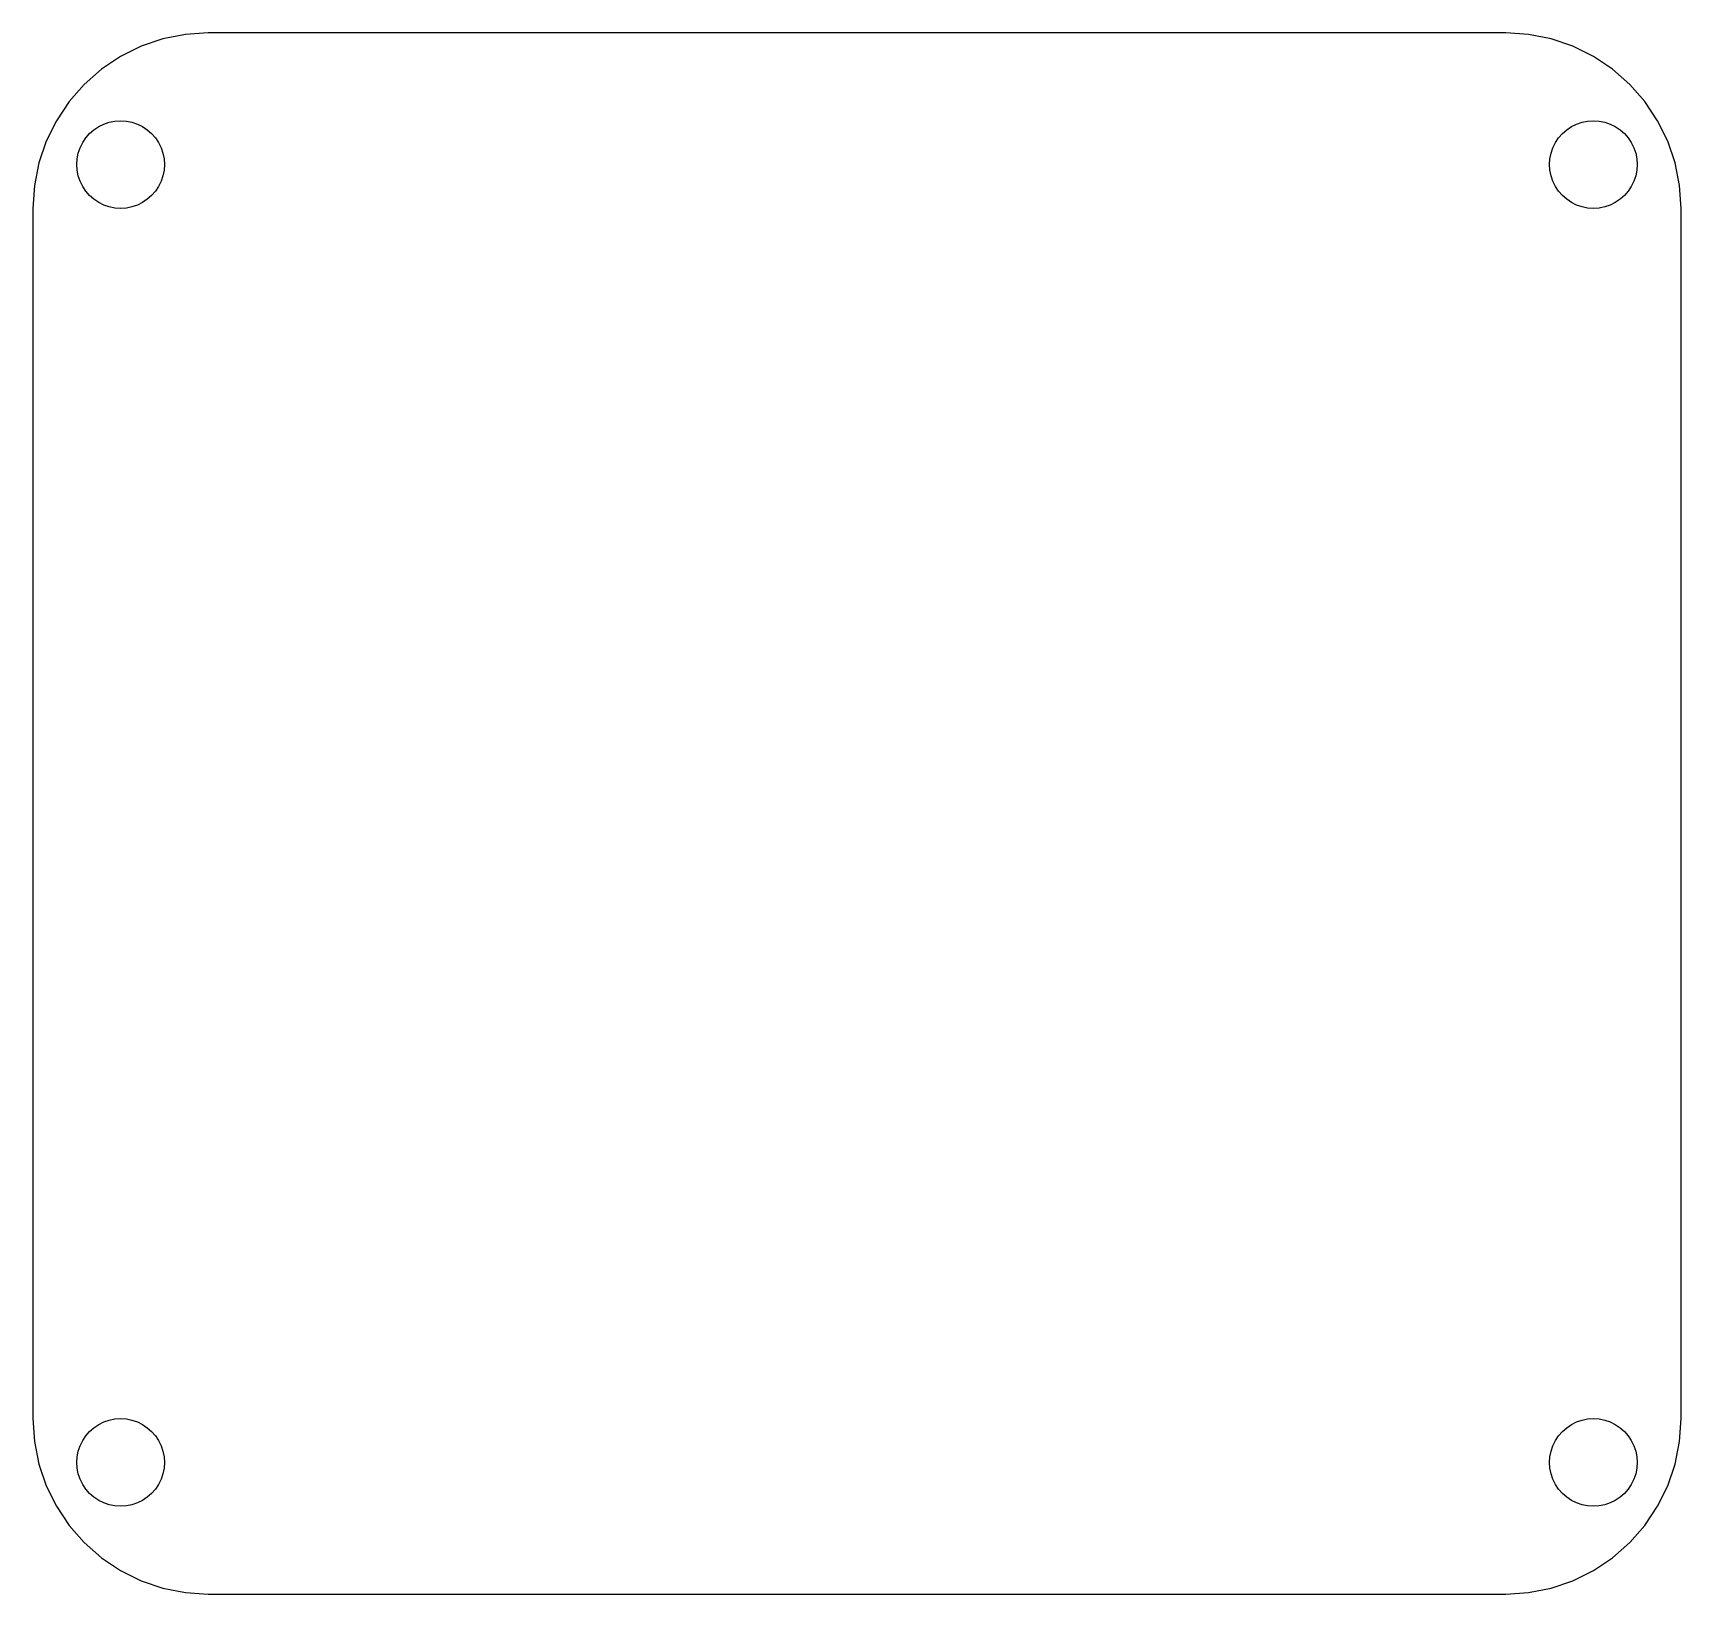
# Model space of a CAD drawing. Header units: metres. Extents: x -18.8 to 18.8, y -17.8 to 17.8.
import ezdxf

# ---------------------------------------------------------------- set-up
doc = ezdxf.new("R2010")
doc.units = ezdxf.units.M

msp = doc.modelspace()

# ---------------------------------------------------------------- linework, layer by layer
for p, q in [((-15.3221, 17.7658), (-15.8353, 17.6637)), ((-14.8, 17.8), (-15.3221, 17.7658)), ((14.8, 17.8), (-14.8, 17.8)), ((15.3221, 17.7658), (14.8, 17.8)), ((15.8353, 17.6637), (15.3221, 17.7658)), ((-16.3307, 17.4955), (-16.8, 17.2641)), ((-15.8353, 17.6637), (-16.3307, 17.4955)), ((16.3307, 17.4955), (15.8353, 17.6637)), ((16.8, 17.2641), (16.3307, 17.4955)), ((-17.235, 16.9734), (-17.6284, 16.6284)), ((-16.8, 17.2641), (-17.235, 16.9734)), ((17.235, 16.9734), (16.8, 17.2641)), ((17.6284, 16.6284), (17.235, 16.9734)), ((-17.6284, 16.6284), (-17.9734, 16.235)), ((17.9734, 16.235), (17.6284, 16.6284)), ((-17.9734, 16.235), (-18.2641, 15.8)), ((18.2641, 15.8), (17.9734, 16.235)), ((-18.2641, 15.8), (-18.4955, 15.3307)), ((-16.9305, 15.7914), (-16.8, 15.8)), ((-16.8, 15.8), (-16.6695, 15.7914)), ((16.6695, 15.7914), (16.8, 15.8)), ((16.8, 15.8), (16.9305, 15.7914)), ((18.4955, 15.3307), (18.2641, 15.8)), ((-17.5934, 15.4088), (-17.5071, 15.5071)), ((-17.5071, 15.5071), (-17.4088, 15.5934)), ((-17.4088, 15.5934), (-17.3, 15.666)), ((-17.3, 15.666), (-17.1827, 15.7239)), ((-17.1827, 15.7239), (-17.0588, 15.7659)), ((-17.0588, 15.7659), (-16.9305, 15.7914)), ((-16.6695, 15.7914), (-16.5412, 15.7659)), ((-16.5412, 15.7659), (-16.4173, 15.7239)), ((-16.4173, 15.7239), (-16.3, 15.666)), ((-16.3, 15.666), (-16.1912, 15.5934)), ((-16.1912, 15.5934), (-16.0929, 15.5071)), ((-16.0929, 15.5071), (-16.0066, 15.4088)), ((16.0066, 15.4088), (16.0929, 15.5071)), ((16.0929, 15.5071), (16.1912, 15.5934)), ((16.1912, 15.5934), (16.3, 15.666)), ((16.3, 15.666), (16.4173, 15.7239)), ((16.4173, 15.7239), (16.5412, 15.7659)), ((16.5412, 15.7659), (16.6695, 15.7914)), ((16.9305, 15.7914), (17.0588, 15.7659)), ((17.0588, 15.7659), (17.1827, 15.7239)), ((17.1827, 15.7239), (17.3, 15.666)), ((17.3, 15.666), (17.4088, 15.5934)), ((17.4088, 15.5934), (17.5071, 15.5071)), ((17.5071, 15.5071), (17.5934, 15.4088)), ((-18.4955, 15.3307), (-18.6637, 14.8353)), ((-17.7914, 14.9305), (-17.7659, 15.0588)), ((-17.7659, 15.0588), (-17.7239, 15.1827)), ((-17.7239, 15.1827), (-17.666, 15.3)), ((-17.666, 15.3), (-17.5934, 15.4088)), ((-16.0066, 15.4088), (-15.934, 15.3)), ((-15.934, 15.3), (-15.8761, 15.1827)), ((-15.8761, 15.1827), (-15.8341, 15.0588)), ((-15.8341, 15.0588), (-15.8085, 14.9305)), ((15.8085, 14.9305), (15.8341, 15.0588)), ((15.8341, 15.0588), (15.8761, 15.1827)), ((15.8761, 15.1827), (15.934, 15.3)), ((15.934, 15.3), (16.0066, 15.4088)), ((17.5934, 15.4088), (17.666, 15.3)), ((17.666, 15.3), (17.7239, 15.1827)), ((17.7239, 15.1827), (17.7659, 15.0588)), ((17.7659, 15.0588), (17.7914, 14.9305)), ((18.6637, 14.8353), (18.4955, 15.3307)), ((-18.6637, 14.8353), (-18.7658, 14.3221)), ((-17.8, 14.8), (-17.7914, 14.9305)), ((-17.7914, 14.6695), (-17.8, 14.8)), ((-17.7659, 14.5412), (-17.7914, 14.6695)), ((-15.8085, 14.6695), (-15.8341, 14.5412)), ((-15.8085, 14.9305), (-15.8, 14.8)), ((-15.8, 14.8), (-15.8085, 14.6695)), ((15.8, 14.8), (15.8085, 14.9305)), ((15.8085, 14.6695), (15.8, 14.8)), ((15.8341, 14.5412), (15.8085, 14.6695)), ((17.7914, 14.6695), (17.7659, 14.5412)), ((17.7914, 14.9305), (17.8, 14.8)), ((17.8, 14.8), (17.7914, 14.6695)), ((18.7658, 14.3221), (18.6637, 14.8353)), ((-18.7658, 14.3221), (-18.8, 13.8)), ((-17.7239, 14.4173), (-17.7659, 14.5412)), ((-17.666, 14.3), (-17.7239, 14.4173)), ((-17.5934, 14.1912), (-17.666, 14.3)), ((-15.934, 14.3), (-16.0066, 14.1912)), ((-15.8761, 14.4173), (-15.934, 14.3)), ((-15.8341, 14.5412), (-15.8761, 14.4173)), ((15.8761, 14.4173), (15.8341, 14.5412)), ((15.934, 14.3), (15.8761, 14.4173)), ((16.0066, 14.1912), (15.934, 14.3)), ((17.666, 14.3), (17.5934, 14.1912)), ((17.7239, 14.4173), (17.666, 14.3)), ((17.7659, 14.5412), (17.7239, 14.4173)), ((18.8, 13.8), (18.7658, 14.3221)), ((-17.5071, 14.0929), (-17.5934, 14.1912)), ((-17.4088, 14.0066), (-17.5071, 14.0929)), ((-17.3, 13.934), (-17.4088, 14.0066)), ((-17.1827, 13.8761), (-17.3, 13.934)), ((-16.3, 13.934), (-16.4173, 13.8761)), ((-16.1912, 14.0066), (-16.3, 13.934)), ((-16.0929, 14.0929), (-16.1912, 14.0066)), ((-16.0066, 14.1912), (-16.0929, 14.0929)), ((16.0929, 14.0929), (16.0066, 14.1912)), ((16.1912, 14.0066), (16.0929, 14.0929)), ((16.3, 13.934), (16.1912, 14.0066)), ((16.4173, 13.8761), (16.3, 13.934)), ((17.3, 13.934), (17.1827, 13.8761)), ((17.4088, 14.0066), (17.3, 13.934)), ((17.5071, 14.0929), (17.4088, 14.0066)), ((17.5934, 14.1912), (17.5071, 14.0929)), ((-18.8, 13.8), (-18.8, -13.8)), ((-17.0588, 13.8341), (-17.1827, 13.8761)), ((-16.9305, 13.8085), (-17.0588, 13.8341)), ((-16.8, 13.8), (-16.9305, 13.8085)), ((-16.6695, 13.8085), (-16.8, 13.8)), ((-16.5412, 13.8341), (-16.6695, 13.8085)), ((-16.4173, 13.8761), (-16.5412, 13.8341)), ((16.5412, 13.8341), (16.4173, 13.8761)), ((16.6695, 13.8085), (16.5412, 13.8341)), ((16.8, 13.8), (16.6695, 13.8085)), ((16.9305, 13.8085), (16.8, 13.8)), ((17.0588, 13.8341), (16.9305, 13.8085)), ((17.1827, 13.8761), (17.0588, 13.8341)), ((18.8, -13.8), (18.8, 13.8)), ((-18.8, -13.8), (-18.7658, -14.3221)), ((-17.3, -13.934), (-17.1827, -13.8761)), ((-17.1827, -13.8761), (-17.0588, -13.8341)), ((-17.0588, -13.8341), (-16.9305, -13.8085)), ((-16.9305, -13.8085), (-16.8, -13.8)), ((-16.8, -13.8), (-16.6695, -13.8085)), ((-16.6695, -13.8085), (-16.5412, -13.8341)), ((-16.5412, -13.8341), (-16.4173, -13.8761)), ((-16.4173, -13.8761), (-16.3, -13.934)), ((16.3, -13.934), (16.4173, -13.8761)), ((16.4173, -13.8761), (16.5412, -13.8341)), ((16.5412, -13.8341), (16.6695, -13.8085)), ((16.6695, -13.8085), (16.8, -13.8)), ((16.8, -13.8), (16.9305, -13.8085)), ((16.9305, -13.8085), (17.0588, -13.8341)), ((17.0588, -13.8341), (17.1827, -13.8761)), ((17.1827, -13.8761), (17.3, -13.934)), ((18.7658, -14.3221), (18.8, -13.8)), ((-17.666, -14.3), (-17.5934, -14.1912)), ((-17.5934, -14.1912), (-17.5071, -14.0929)), ((-17.5071, -14.0929), (-17.4088, -14.0066)), ((-17.4088, -14.0066), (-17.3, -13.934)), ((-16.3, -13.934), (-16.1912, -14.0066)), ((-16.1912, -14.0066), (-16.0929, -14.0929)), ((-16.0929, -14.0929), (-16.0066, -14.1912)), ((-16.0066, -14.1912), (-15.934, -14.3)), ((15.934, -14.3), (16.0066, -14.1912)), ((16.0066, -14.1912), (16.0929, -14.0929)), ((16.0929, -14.0929), (16.1912, -14.0066)), ((16.1912, -14.0066), (16.3, -13.934)), ((17.3, -13.934), (17.4088, -14.0066)), ((17.4088, -14.0066), (17.5071, -14.0929)), ((17.5071, -14.0929), (17.5934, -14.1912)), ((17.5934, -14.1912), (17.666, -14.3)), ((-18.7658, -14.3221), (-18.6637, -14.8353)), ((-17.7914, -14.6695), (-17.7659, -14.5412)), ((-17.7659, -14.5412), (-17.7239, -14.4173)), ((-17.7239, -14.4173), (-17.666, -14.3)), ((-15.934, -14.3), (-15.8761, -14.4173)), ((-15.8761, -14.4173), (-15.8341, -14.5412)), ((-15.8341, -14.5412), (-15.8085, -14.6695)), ((15.8085, -14.6695), (15.8341, -14.5412)), ((15.8341, -14.5412), (15.8761, -14.4173)), ((15.8761, -14.4173), (15.934, -14.3)), ((17.666, -14.3), (17.7239, -14.4173)), ((17.7239, -14.4173), (17.7659, -14.5412)), ((17.7659, -14.5412), (17.7914, -14.6695)), ((18.6637, -14.8353), (18.7658, -14.3221)), ((-18.6637, -14.8353), (-18.4955, -15.3307)), ((-17.8, -14.8), (-17.7914, -14.6695)), ((-17.7914, -14.9305), (-17.8, -14.8)), ((-17.7659, -15.0588), (-17.7914, -14.9305)), ((-15.8085, -14.9305), (-15.8341, -15.0588)), ((-15.8085, -14.6695), (-15.8, -14.8)), ((-15.8, -14.8), (-15.8085, -14.9305)), ((15.8, -14.8), (15.8085, -14.6695)), ((15.8085, -14.9305), (15.8, -14.8)), ((15.8341, -15.0588), (15.8085, -14.9305)), ((17.7914, -14.9305), (17.7659, -15.0588)), ((17.7914, -14.6695), (17.8, -14.8)), ((17.8, -14.8), (17.7914, -14.9305)), ((18.4955, -15.3307), (18.6637, -14.8353)), ((-18.4955, -15.3307), (-18.2641, -15.8)), ((-17.7239, -15.1827), (-17.7659, -15.0588)), ((-17.666, -15.3), (-17.7239, -15.1827)), ((-17.5934, -15.4088), (-17.666, -15.3)), ((-17.5071, -15.5071), (-17.5934, -15.4088)), ((-16.0066, -15.4088), (-16.0929, -15.5071)), ((-15.934, -15.3), (-16.0066, -15.4088)), ((-15.8761, -15.1827), (-15.934, -15.3)), ((-15.8341, -15.0588), (-15.8761, -15.1827)), ((15.8761, -15.1827), (15.8341, -15.0588)), ((15.934, -15.3), (15.8761, -15.1827)), ((16.0066, -15.4088), (15.934, -15.3)), ((16.0929, -15.5071), (16.0066, -15.4088)), ((17.5934, -15.4088), (17.5071, -15.5071)), ((17.666, -15.3), (17.5934, -15.4088)), ((17.7239, -15.1827), (17.666, -15.3)), ((17.7659, -15.0588), (17.7239, -15.1827)), ((18.2641, -15.8), (18.4955, -15.3307)), ((-17.4088, -15.5934), (-17.5071, -15.5071)), ((-17.3, -15.666), (-17.4088, -15.5934)), ((-17.1827, -15.7239), (-17.3, -15.666)), ((-17.0588, -15.7659), (-17.1827, -15.7239)), ((-16.9305, -15.7914), (-17.0588, -15.7659)), ((-16.8, -15.8), (-16.9305, -15.7914)), ((-16.6695, -15.7914), (-16.8, -15.8)), ((-16.5412, -15.7659), (-16.6695, -15.7914)), ((-16.4173, -15.7239), (-16.5412, -15.7659)), ((-16.3, -15.666), (-16.4173, -15.7239)), ((-16.1912, -15.5934), (-16.3, -15.666)), ((-16.0929, -15.5071), (-16.1912, -15.5934)), ((16.1912, -15.5934), (16.0929, -15.5071)), ((16.3, -15.666), (16.1912, -15.5934)), ((16.4173, -15.7239), (16.3, -15.666)), ((16.5412, -15.7659), (16.4173, -15.7239)), ((16.6695, -15.7914), (16.5412, -15.7659)), ((16.8, -15.8), (16.6695, -15.7914)), ((16.9305, -15.7914), (16.8, -15.8)), ((17.0588, -15.7659), (16.9305, -15.7914)), ((17.1827, -15.7239), (17.0588, -15.7659)), ((17.3, -15.666), (17.1827, -15.7239)), ((17.4088, -15.5934), (17.3, -15.666)), ((17.5071, -15.5071), (17.4088, -15.5934)), ((-18.2641, -15.8), (-17.9734, -16.235)), ((17.9734, -16.235), (18.2641, -15.8)), ((-17.9734, -16.235), (-17.6284, -16.6284)), ((17.6284, -16.6284), (17.9734, -16.235)), ((-17.6284, -16.6284), (-17.235, -16.9734)), ((17.235, -16.9734), (17.6284, -16.6284)), ((-17.235, -16.9734), (-16.8, -17.2641)), ((-16.8, -17.2641), (-16.3307, -17.4955)), ((16.3307, -17.4955), (16.8, -17.2641)), ((16.8, -17.2641), (17.235, -16.9734)), ((-16.3307, -17.4955), (-15.8353, -17.6637)), ((-15.8353, -17.6637), (-15.3221, -17.7658)), ((15.3221, -17.7658), (15.8353, -17.6637)), ((15.8353, -17.6637), (16.3307, -17.4955)), ((-15.3221, -17.7658), (-14.8, -17.8)), ((-14.8, -17.8), (14.8, -17.8)), ((14.8, -17.8), (15.3221, -17.7658))]:
    msp.add_line(p, q)

doc.saveas('drawing.dxf')
